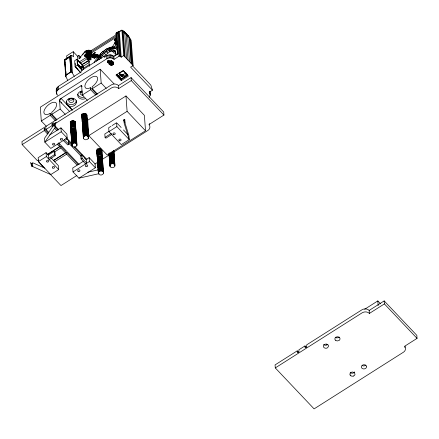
<?xml version="1.0" encoding="UTF-8"?>
<svg xmlns="http://www.w3.org/2000/svg" width="439" height="439" viewBox="0 0 439 439"><rect width="100%" height="100%" fill="white"/><g stroke="black" fill="none" stroke-linecap="round" stroke-linejoin="round"><path stroke-width="0.66" d="M116.714 34.412L91.405 50.463L92.031 54.398L88.513 60.527L88.283 50.2L91.328 50.639L91.581 54.184L88.541 60.911L81.753 64.835M113.536 63.776C113.734 60.944 108.34 58.59 107.928 62.217C108.46 65.784 114.831 66.574 113.41 61.976M105.069 57.13L104.142 56.154L81.182 70.717L81.264 71.831L58.288 86.406C55.402 88.25 55.764 92.75 57.487 95.258M56.494 93.287L56.291 89.194M70.558 124.857L70.904 129.637L70.256 121.746M70.827 129.774L71.897 145.325C72.457 148.289 77.983 147.169 76.82 144.179L75.744 129.165C74.707 127.272 71.321 127.623 70.827 129.774L71.897 145.325M75.64 129.56L75.223 121.822M82.708 122.821C80.079 119.128 88.601 118.075 87.12 122.278M82.302 123.035C82.088 120.264 86.856 119.743 87.394 122.404L88.469 137.418C88.683 140.184 83.915 140.705 83.377 138.044L82.302 123.035L82.795 124.023M83.377 138.044C83.163 135.278 87.932 134.757 88.469 137.418M97.727 158.062L97.233 157.08L96.799 150.39M97.321 158.276C97.101 155.51 101.87 154.989 102.408 157.65L103.478 173.207C102.973 175.567 98.912 175.704 98.396 173.29L97.321 158.276L97.683 161.53M98.396 173.29L97.326 157.733M102.133 157.524L101.716 149.787M102.408 157.65L102.221 158.72M103.478 173.207L102.243 157.129M113.772 150.5L114.798 164.855C116.072 168.159 109.569 168.916 109.882 165.465L108.998 153.156M149.688 124.632L149.704 123.546M150.16 95.329L149.962 91.241L150.16 95.329L149.123 97.337M75.744 129.165L75.925 133.489M87.394 122.404L87.35 125.527M86.757 50.545L86.28 50.743L86.499 53.788L86.927 54.123L86.757 50.545L88.283 50.2M87.762 50.276L88.157 55.682L87.163 57.185L88.513 60.527L89.062 53.712L88.81 50.167M94.198 58.321L93.002 56.845L94.248 54.721L95.181 54.129L96.662 55.687L97.496 55.517M96.404 61.18A8.687 4.242 -43.5 0 1 98.484 58.7L99.724 57.021L98.797 56.049C99.412 54.524 96.613 54.184 95.554 54.518A2.162 1.054 -43.5 0 0 95.241 54.332M113.899 48.438L112.565 46.572L115.49 41.87A2.162 1.054 -43.5 0 1 115.748 41.321M113.119 64.577L112.905 61.575L112.055 62.113L111.753 65.241L111.001 62.245L110.024 61.932L108.296 60.132M87.399 57.004L88.513 60.527L89.589 53.717L89.337 50.178M82.011 86.73L81.484 86.17L81.616 85.385L59.479 99.428L60.165 109.037L65.252 114.398M117.482 52.543L117.284 53.69M119.435 74.026L120.143 72.814L123.425 70.734L126.503 73.988C124.577 76.841 118.887 77.533 119.353 72.945C120.516 75.87 124.286 74.581 125.839 72.709M76.37 100.586L75.552 102.655A5.142 4.165 -4.1 0 1 72.309 104.537A5.147 4.17 -4.1 0 1 68.451 104.048L67.436 103.363A5.142 4.165 -4.1 0 1 66.218 101.469M76.501 102.386L75.678 104.455A5.142 4.165 -4.1 0 1 68.572 105.848L67.359 105.02M89.441 61.641L88.941 60.653L88.541 60.911L86.302 57.465L86.209 56.176L84.804 56.433L85.1 55.04L87.41 57.476M87.613 54.579L88.047 55.599L87.586 56.549L88.513 60.527L90.105 53.772L89.852 50.233M67.749 80.485L65.669 75.936L64.511 59.792L71.211 55.435L72.073 55.572L73.587 56.796L73.22 51.692L66.662 55.852L66.843 58.403M116.044 33.304L116.511 33.649L117.954 53.761L117.553 54.321L116.099 33.123L121.91 30.115L129.126 37.397L131.14 40.256L133.132 65.493L130.592 67.101L152.465 90.193L149.183 92.272L150.176 94.242M87.767 56.647L88.513 60.527L90.615 53.871L90.363 50.326M81.484 86.17L81.616 85.385L81.879 86.28M70.745 128.572C71.239 126.421 74.625 126.07 75.662 127.963M97.238 156.531C97.732 154.385 101.118 154.034 102.155 155.927M109.882 165.465C110.376 163.313 113.761 162.962 114.798 164.855M56.505 92.195L56.867 91.142L58.502 89.408L106.886 58.716C109.086 57.372 112.192 57.514 114.069 59.364L118.985 56.247L119.798 55.994L121.191 57.185L123.732 55.572L121.91 30.115M71.903 144.782C72.397 142.637 75.788 142.28 76.82 144.179M98.402 172.746C98.896 170.595 102.282 170.244 103.319 172.143M404.906 347.447L405.263 346.387M96.662 55.687L95.301 56.691L94.517 58.025L93.041 56.466M115.934 53.02L114.08 53.146C105.36 43.351 111.616 52.965 114.085 51.067L115.095 50.43M114.958 55.994L115.693 52.625L115.287 51.182L114.316 50.205L112.856 49.766L111.001 49.898M87.251 50.392L88.513 60.527L91.109 54.008L90.857 50.463M54.573 125.977L56.11 122.305L54.392 123.397L54.573 125.977L55.193 126.63M112.982 48.016C111.863 49.113 109.558 46.688 112.06 47.044L112.9 48.175L112.06 47.044M111.742 48.339L110.886 47.209L106.99 48.685L102.945 51.451L100.487 53.805L101.497 54.842L100.487 53.805M118.985 56.247L117.328 33.128L118.7 31.526L120.423 56.373M77.813 60.138L77.533 56.241L78.861 55.402L79.097 58.705L84.601 51.862L86.28 50.743M65.669 75.936L66.059 75.201L70.975 72.078L71.749 72.078L74.306 76.32M97.798 59.984L98.484 58.7L97.562 57.723A8.687 4.242 -43.5 0 0 94.16 62.739M99.401 59.666C101.821 55.073 105.914 51.209 111.029 49.821M87.24 57.493L84.903 55.023L86.807 53.695L88.113 55.237M97.562 57.723L98.303 56.763L99.225 57.739M54.573 123.952L44.548 138.252L44.827 142.154L50.776 148.431L67.172 138.027L66.893 134.125L60.95 127.848L49.64 135.025M118.025 32.047L119.748 56.066M73.439 98.846L72.616 99.713A2.585 2.091 -4.1 0 1 69.011 99.384L68.698 98.923M98.797 56.049L99.494 55.116L100.416 56.093L99.724 57.021M116.642 37.469L114.42 40.662L116.34 39.444M117.032 43.423C117.372 44.827 112.68 47.264 113.964 47.385L115.023 48.208A8.687 4.242 -43.5 0 1 117.262 47.95M116.604 43.038L115.122 41.48L115.589 41.14L117.065 42.698L115.819 43.895L116.099 43.236L116.796 43.971M116.494 37.809L114.398 40.393L116.335 39.164M65.762 71.107L66.059 75.201L64.796 59.989L69.719 56.872L70.975 72.078L69.9 57.065L70.915 55.55M100.416 56.093L99.395 55.073L100.569 53.865M100.322 56.049L103.911 52.521L102.945 51.451L103.911 52.521M113.964 47.385L114.096 47.231A8.687 4.242 -43.5 0 1 117.218 47.214M116.533 37.924L114.398 40.393L116.571 38.198M124.983 122.207L124.797 119.622L123.688 120.84L124.983 122.207L124.166 122.728M86.949 54.013L87.602 54.535L86.977 54.019M111.841 60.412L110.579 61.559M81.171 85.841L81.616 85.385L82.307 94.989L87.388 100.355M92.234 56.922A2.162 1.054 -43.5 0 0 93.458 57.536L93.968 57.833L97.019 57.564L98.303 56.763M112.258 51.122C108.652 50.161 103.944 59.303 102.353 55.325M110.562 61.987L111.78 60.818M88.074 56.538L87.685 56.889L85.342 54.42M327.774 344.401L327.296 344.796A2.568 2.08 -4.1 0 1 323.697 344.461M71.316 121.23L70.838 121.625A2.546 2.063 -4.1 0 0 70.509 123.688M350.448 372.903L350.926 372.508A2.546 2.063 -4.1 0 1 352.824 372.063L354.514 372.837L355.003 374.363A2.546 2.063 -4.1 0 1 354.004 375.757L353.422 376.042M365.747 365.083L365.27 365.473A2.546 2.063 -4.1 0 1 362.17 365.533M103.873 52.422L107.912 49.662L111.808 48.186M117.339 50.534L116.5 49.069L114.096 47.231M104.252 50.425L105.206 51.374M64.511 59.792L71.469 55.374M66.075 59.495L67.167 58.799M68.259 58.107L69.719 56.872M118.826 31.553L116.099 33.123M116.253 33.238L117.674 32.338M116.511 33.649L117.328 33.128M116.121 34.368L116.56 34.829L116.319 34.983L116.121 34.368L116.62 34.05M83.405 69.422L82.828 65.406L76.973 59.227L74.679 60.686L75.107 66.69L80.595 72.633M79.097 58.705L80.919 57.547L80.15 57.333M116.801 35.614L91.493 51.665L91.905 52.658L116.807 36.86M79.108 62.031L86.302 57.465M80.041 63.293L87.235 58.727M76.973 59.227L77.407 65.23L75.107 66.69L80.963 72.869M81.72 64.763L88.36 60.549M65.872 75.003L70.794 71.881M81.111 66.498L82.828 65.406M79.179 67.891L80.271 67.194L77.401 63.907M82.79 65.641L83.053 67.332L80.754 68.786L80.491 67.096L82.79 65.641L77.302 59.852L77.687 65.197L81.901 69.642M82.614 66.618L89.144 62.481M80.589 68.479L82.889 67.024M80.655 68.544L82.949 67.09M83.273 68.352L89.254 64.555M114.069 59.364L113.849 56.362C111.111 53.618 106.792 55.001 104.224 57.268L104.142 56.154M113.849 56.362L117.954 53.761M114.041 83.849L100.18 69.219L40.317 107.187L41.304 120.999L46.391 126.366M41.304 120.999L50.216 115.347L50.079 113.41A8.006 3.913 -43.5 0 1 44.537 109.624A8.006 3.913 -43.5 0 1 55.281 102.397A8.006 3.913 -43.5 0 1 51.747 112.291L51.884 114.288L56.966 119.655M51.884 114.288L60.165 109.037M82.307 94.989L90.659 89.693L90.516 87.707A8.006 3.913 -43.5 0 1 84.996 85.139A8.006 3.913 -43.5 0 1 93.112 76.622A8.006 3.913 -43.5 0 1 97.217 80.677A8.017 3.918 -43.5 0 1 92.19 86.692L92.327 88.634L97.414 94.001M92.327 88.634L101.168 83.026L100.18 69.219M125.318 72.451L127.672 74.932L121.263 78.998L127.65 74.635M121.252 80.595L116 75.053L123.129 70.525L128.386 76.073L121.252 80.595L121.175 79.514L127.76 75.338M47.555 133.961L44.317 130.548L44.185 128.742L45.859 127.683L45.991 129.483L48.795 132.446M53.042 126.591L52.109 125.603L51.978 123.803L53.651 122.744L53.783 124.544L111.55 87.899C113.75 86.56 116.856 86.697 118.728 88.552L131.277 80.589L131.058 77.588L118.514 85.545L118.728 88.552M38.555 159.983L37.419 160.707L22.164 144.596L44.317 130.548M45.991 129.483L52.109 125.603M60.95 127.848L61.23 131.749L44.827 142.154L55.243 127.305L55.051 124.692M125.993 95.949L87.696 120.237L88.799 135.624L107.215 155.055L145.507 130.762L144.404 115.38L125.993 95.949L127.096 111.33L145.507 130.762M48.455 158.77L48.175 154.863L46.079 152.651L38.166 157.672L38.445 161.574L50.77 174.585L58.683 169.564L58.403 165.662L50.864 157.7M32.738 165.898L31.915 166.419L31.734 163.835L32.552 163.313M47.648 154.221L59.572 146.653L59.446 144.854L58.058 143.388M47.637 154.468L60.703 146.176L65.296 151.027L65.427 152.832L53.498 160.394M48.197 155.137L54.184 151.34L54.985 152.185L55.221 155.543L49.256 159.615M38.445 161.574L46.358 156.558L46.079 152.651M54.584 151.943L60.829 147.981L60.703 146.176M65.927 138.06L68.627 140.908L68.863 144.272L67.798 144.947L63.32 140.475M54.184 151.34L54.42 154.698L48.438 158.495L49.239 159.341M88.799 135.624L127.096 111.33M53.492 160.641L66.558 152.355L78.307 164.757M54.754 161.722L66.684 154.155L66.558 152.355M110.952 126.295L108.691 127.727L108.971 131.629L121.296 144.634L129.209 139.618L128.929 135.711L124.731 122.069M112.082 125.576L116.604 122.706L116.884 126.613L129.209 139.618L124.21 123.37L123.93 119.468L124.33 120.769M123.979 120.143L124.797 119.622M109.174 131.245L104.817 134.005L105.058 137.369L105.859 138.214L111.846 134.416L111.045 133.571L105.058 137.369M108.971 131.629L116.884 126.613M86.368 159.637L81.868 154.89L80.803 155.565L81.045 158.929L85.561 163.945M81.045 158.929L82.109 158.249L81.868 154.89M83.569 161.129L72.737 168L73.017 171.901L78.965 178.179L99.137 173.63M78.965 178.179L95.362 167.775L95.082 163.873L89.139 157.596L86.351 159.368L86.631 163.27M85.545 163.676L86.609 163.001L82.109 158.249M73.017 171.901L89.419 161.497L89.139 157.596M131.058 77.588L163.72 112.055L163.934 115.056L148.931 124.577C150.676 126.3 149.951 129.285 147.91 130.427L113.915 151.987M76.891 175.479L60.988 185.565L50.172 174.162M94.906 164.049L97.787 162.221M102.397 159.297L109.311 154.912M298.624 352.347L297.214 350.86L275.066 364.913L275.28 367.915L314.099 408.885L403.485 352.182C405.521 351.035 406.251 348.056 404.506 346.333L417.05 338.37L416.836 335.369L384.174 300.907L369.172 310.422L369.386 313.424L384.388 303.909L384.174 300.907M306.411 347.403L305.006 345.921L298.888 349.801L299.019 351.601L297.346 352.66L297.214 350.86M364.677 309.254L377.825 300.918L380.586 303.832M275.28 367.915L362.202 312.777C364.403 311.432 367.509 311.575 369.386 313.424M115.589 41.14L116.889 40.717M83.377 113.668L82.795 113.948A2.574 2.085 -4.1 0 0 81.939 116.406M120.297 31.169L121.153 30.889M92.031 54.398C91.005 53.58 87.098 53.388 87.328 54.315M81.884 90.944L79.497 91.949A5.136 4.16 -4.1 0 0 78.252 96.948L78.987 97.831A5.136 4.16 -4.1 0 0 85.106 98.693M82.28 91.169L81.072 91.658L80.321 92.558A2.579 2.085 -4.1 0 0 80.403 94.149L81.857 95.186A2.579 2.085 -4.1 0 0 83.18 95.241M109.865 64.632L109.651 61.63L110.238 64.934L110.024 61.932L110.699 65.148L110.485 62.14L111.215 65.246L111.001 62.245L112.055 62.113L112.735 64.895L112.521 61.894M87.795 172.22L98.857 169.723M122.037 30.829L123.672 31.131L124.473 31.849L128.863 36.481L129.061 37.172L124.671 32.535L124.473 31.849M111.972 47.198L112.603 47.072M112.9 48.175L114.892 48.361M81.649 85.786L81.067 85.731L81.396 86.077M73.214 120.791L74.904 121.554L75.393 123.085A2.546 2.063 -4.1 0 1 75.217 123.611M326.331 344.105L328.021 344.873A2.568 2.08 -4.1 0 1 328.509 346.404L327.51 347.798A2.568 2.08 -4.1 0 1 323.916 347.469L323.587 347.008A2.568 2.08 -4.1 0 1 323.949 344.939L324.432 344.544A2.568 2.08 -4.1 0 1 326.336 344.099M82.285 54.645L83.053 54.864L82.312 54.612M94.725 52.872L95.033 52.96M127.639 35.636L128.863 36.481M94.89 58.14A2.672 1.306 -43.5 0 1 96.97 56.406A2.672 1.306 -43.5 0 1 98.539 56.626L99.862 57.054M83.147 53.602L83.882 53.854L83.372 53.284M64.577 59.572L64.747 60.933M44.91 168.192L32.508 162.671L32.788 166.573L50.77 174.585M66.432 104.038L68.336 106.051M80.595 92.195L81.687 92.783A2.579 2.085 -4.1 0 0 82.34 92.881M101.661 52.603L102.666 53.64M118.514 85.545C116.637 83.695 113.536 83.553 111.33 84.897L21.95 141.594L22.164 144.596M335.182 337.19L336.872 337.953L338.776 337.514A2.568 2.08 -4.1 0 0 339.254 337.119M335.396 340.192L337.086 340.96L338.99 340.516A2.568 2.08 -4.1 0 0 339.495 337.586M369.172 310.422C367.295 308.573 364.189 308.43 361.988 309.775L306.68 344.856L306.812 346.656L305.138 347.721L305.006 345.921M72.83 98.813L73.302 99.192A2.568 2.08 -4.1 0 1 72.792 102.117L72.21 102.397A2.568 2.08 -4.1 0 1 69.664 102.166L68.703 100.805A2.568 2.08 -4.1 0 1 69.708 98.857L70.295 98.583A2.568 2.08 -4.1 0 1 72.825 98.808M85.918 113.899L86.713 114.738A2.574 2.085 -4.1 0 1 86.692 116.33M339.501 337.591L339.029 337.212A2.568 2.08 -4.1 0 0 336.488 336.982L335.906 337.267A2.568 2.08 -4.1 0 0 335.391 340.192M350.201 372.431L350.668 372.81M350.882 375.811L350.086 374.972M87.125 54.057L87.602 54.535M66.684 154.155L77.028 165.069M384.388 303.909L417.05 338.37M123.672 31.131L128.523 36.228M123.249 31.004L126.322 34.247M116.055 40.887L117.164 42.056M115.067 42.276L116.176 43.45M114.705 42.726L116.516 44.63M114.442 43.181L116.165 45.003M123.732 55.572L133.132 65.493M132.424 65.713L150.851 85.161L152.465 90.193M112.68 46.26L114.409 48.081M113.339 47.242L114.628 48.608M112.565 46.572L114.294 48.394M112.543 46.852L114.266 48.674M114.316 50.205L115.638 51.599M112.856 49.766L115.473 52.532M109.629 47.544L110.584 48.51M108.323 48.049L109.251 49.025M108.894 50.512L110.129 51.813M106.99 48.685L107.912 49.662L106.968 48.696M105.623 49.481L106.551 50.458L105.601 49.492M106.628 51.725L107.862 53.026M131.277 80.589L163.934 115.056M104.394 53.366L105.629 54.666M117.004 74.224L121.241 78.696M117.026 74.526L121.263 78.998M100.679 57.493L101.497 58.36M98.901 55.764L99.763 56.675M116.357 74.432L121.175 79.514M96.69 54.441L98.846 56.713M96.382 54.348L98.539 56.626M95.998 54.376L97.107 55.544M98.023 57.032L98.885 57.943M91.405 50.463L91.773 50.853M94.714 54.381L96.19 55.94M97.699 57.701L98.627 58.678M94.248 54.721L95.729 56.28M93.82 55.127L95.301 56.691M93.463 55.577L94.945 57.136M93.194 56.033L94.676 57.591M93.002 56.845L94.111 58.014M86.807 53.695L88.173 55.133M86.593 53.69L87.976 55.149M85.171 54.617L87.509 57.086M85.023 54.82L87.18 57.097M84.897 55.33L85.835 56.318M84.738 55.671L85.665 56.647M84.667 55.983L85.589 56.96M78.861 55.402L80.584 57.224M73.22 51.692L77.533 56.241M101.168 83.026L106.249 88.393M79.185 65.438L80.085 66.388M77.291 63.721L80.491 67.096M77.407 65.23L82.356 70.459M75.393 66.651L76.468 67.787M64.796 59.989L65.175 62.914M90.516 87.707L96.986 94.533M90.659 89.693L95.746 95.054M117.059 123.189L121.169 127.524M123.452 129.933L128.018 134.751M69.291 111.171L59.589 100.926L61.092 98.402L72.276 110.205L68.583 105.848L72.018 109.843M50.079 113.41L56.549 120.237M50.216 115.347L55.298 120.714M61.23 131.749L67.172 138.027M89.419 161.497L95.362 167.775M55.182 126.026L58.458 129.478M66.41 137.868L72.023 143.794M74.828 146.752L86.988 159.587M51.978 123.803L53.849 125.779M55.254 127.261L58.058 130.218M66.009 138.609L66.947 139.597M68.347 141.078L72.089 145.029M73.961 147.005L81.912 155.395M84.716 158.353L85.654 159.341M54.447 128.073L56.785 130.542M68.479 142.878L81.105 156.207M68.863 144.272L64.385 139.794M58.617 142.812L79.201 164.532M44.185 128.742L48.35 133.138M57.262 144.212L59.572 146.653M60.829 147.981L65.427 152.832M54.42 154.698L55.221 155.543M46.358 156.558L58.683 169.564M43.274 166.88L38.681 162.029L38.594 160.833M31.734 163.835L30.439 162.468L31.915 166.419M84.348 52.367L84.864 52.938L84.601 51.862M77.204 68.489L77.917 69.4M67.847 105.536L67.606 105.278M366.324 366.016L365.528 365.177A2.574 2.085 -4.1 0 0 362.982 364.941L362.405 365.226A2.574 2.085 -4.1 0 0 361.884 368.156A2.574 2.085 -4.1 0 0 365.489 368.475L365.967 368.085A2.574 2.085 -4.1 0 0 366.324 366.016M97.485 158.797L97.815 159.264M71.316 131.305L70.986 130.838L71.332 135.613M64.692 59.731L64.983 60.187M60.999 102.024L61.608 103.061M80.48 68.61L80.271 67.194M85.66 51.105L86.049 53.97M107.89 60.928L108.065 62.634L107.934 60.834M83.053 67.332L83.273 69.686M88.157 55.682L88.513 60.527M377.825 300.918L378.16 305.599M149.715 91.4L149.842 93.2M130.537 39.225L132.364 64.681M129.851 38.248L131.695 63.973M129.126 37.397L130.976 63.216M127.661 35.855L129.51 61.674M126.196 34.308L128.051 60.127M124.736 32.766L126.586 58.585M123.271 31.218L125.12 57.037M122.558 30.554L124.402 56.28M123.107 74.449L123.222 76.068M122.629 74.657L122.744 76.282M119.37 31.729L121.191 57.185M122.08 74.751L122.196 76.37M121.493 74.707L121.614 76.326M120.917 74.537L121.032 76.156M120.379 74.246L120.495 75.865M119.924 73.862L120.039 75.481M119.584 73.401L119.699 75.025M119.375 72.907L119.49 74.531M116.231 33.765L116.319 34.983M117.114 46.073L117.454 50.842M117.553 52.208L117.701 54.249M112.911 55.61L113.125 58.612M113.262 62.398L113.394 64.198M111.764 55.089L111.978 58.091M112.055 62.113L112.269 65.115M111.539 62.239L111.753 65.241L111.643 62.212M110.469 54.826L110.683 57.827M109.13 54.848L109.349 57.849M107.835 55.149L108.049 58.151M107.846 60.582L107.928 62.217L107.857 61.07M113.937 151.021L114.958 165.926M113.899 154.144L114.091 156.877M114.338 160.295L114.535 163.034M106.666 55.715L106.886 58.716M113.492 150.72L114.469 164.395M113.07 151.027L114.003 164.016M112.543 151.45L113.427 163.752M111.945 152.004L112.779 163.626M111.276 152.015L112.11 163.637M110.677 152.849L111.462 163.785M110.096 153.129L110.88 164.071M109.569 152.838L110.403 164.46M109.229 153.315L110.063 164.938M109.207 154.907L109.552 159.692M109.651 161.058L110.041 166.529M108.993 153.699L109.876 166.008M101.881 150.308L102.314 156.992M101.694 151.378L101.793 152.745M102.517 162.814L102.715 165.547M102.956 168.955L103.154 171.687M101.387 149.32L101.826 155.461M101.914 156.663L102.989 171.676M100.921 148.947L101.36 155.088M101.447 156.289L102.523 171.298M100.344 148.684L100.783 154.824M100.871 156.026L101.947 171.04M99.697 148.552L100.136 154.693M100.224 155.894L101.299 170.908M99.027 148.563L99.466 154.704M99.554 155.905L100.63 170.919M98.38 148.717L98.819 154.857M98.907 156.059L99.982 171.067M97.798 148.997L98.237 155.137M98.325 156.339L99.401 171.353M97.271 148.706L97.76 155.527M97.848 156.728L98.923 171.742M96.931 149.183L97.42 156.004M97.507 157.206L98.583 172.22M96.959 151.455L97.249 155.554M97.776 162.896L98.122 167.671M98.221 169.037L98.561 173.811M96.794 150.934L97.233 157.08M88.941 60.653L89.347 66.289M85.835 50.979L85.923 52.181M86.867 115.062L87.306 121.202M86.703 114.541L87.301 121.746M87.224 121.883L88.458 137.961M86.681 116.137L86.873 118.865M87.597 128.934L87.795 131.667M88.036 135.075L88.283 138.488M86.368 114.074L86.812 120.22M86.895 121.422L87.976 136.43M85.901 113.701L86.34 119.842M86.428 121.043L87.504 136.052M85.325 113.438L85.764 119.578M85.852 120.78L86.927 135.794M84.683 113.311L85.122 119.452M85.21 120.654L86.285 135.662M80.864 67.535L80.963 68.874M84.014 113.322L84.453 119.463M84.535 120.659L85.616 135.673M83.361 113.471L83.805 119.611M83.887 120.813L84.963 135.821M82.779 113.75L83.218 119.896M83.306 121.093L84.381 136.106M82.302 114.145L82.741 120.286M82.828 121.488L83.904 136.496M81.912 113.937L82.4 120.763M82.488 121.96L83.564 136.973M81.736 114.464L82.384 122.355M82.307 122.492L83.542 138.565M81.775 115.693L82.214 121.833M75.151 63.315L75.294 65.318M71.211 55.435L72.457 72.808M70.591 55.934L71.749 72.078M75.338 121.663L75.821 129.028M75.914 129.692L76.979 145.243M75.299 124.78L75.492 127.513M76.166 136.902L76.364 139.629M76.605 143.043L76.803 145.77M74.893 121.356L75.332 127.497M75.415 128.704L76.49 143.712M74.421 120.983L74.866 127.123M74.948 128.325L76.024 143.339M73.845 120.72L74.29 126.86M74.372 128.062L75.448 143.076M73.203 120.593L73.642 126.734M73.725 127.936L74.806 142.944M72.534 120.599L72.973 126.745M73.061 127.941L74.136 142.955M71.886 120.752L72.325 126.893M72.408 128.095L73.483 143.109M71.299 121.032L71.744 127.173M71.826 128.375L72.901 143.388M70.822 121.427L71.266 127.568M71.348 128.77L72.424 143.778M70.481 121.899L70.92 128.045M71.008 129.242L72.084 144.255M71.425 136.979L71.771 141.753M71.87 143.119L72.062 145.847M70.295 122.975L70.739 129.115M65.323 64.961L65.614 69.06M64.89 62.936L65.175 66.947M65.323 68.95L65.609 72.962M65.751 74.965L65.894 76.973M58.288 86.406L58.502 89.408M57.328 87.191L57.547 90.193M56.647 88.14L56.867 91.142M56.653 91.927L56.823 94.325M81.616 85.385L81.665 86.362M353.428 376.036A2.546 2.063 -4.1 0 1 350.915 375.806M350.119 374.966A2.546 2.063 -4.1 0 1 350.476 372.92M354.608 371.888A2.546 2.063 -4.1 0 1 353.79 372.755L353.208 373.04A2.546 2.063 -4.1 0 1 350.701 372.804M71.337 121.252A2.546 2.063 -4.1 0 1 73.236 120.813M101.711 151.576A2.546 2.063 -4.1 0 0 101.892 151.049L101.398 149.518A2.546 2.063 -4.1 0 0 99.719 148.772L97.809 149.194A2.546 2.063 -4.1 0 0 97.343 152.119M83.372 113.663A2.574 2.085 -4.1 0 1 85.912 113.888M83.706 97.266A5.136 4.16 -4.1 0 1 78.855 96.031L78.12 95.142A5.136 4.16 -4.1 0 1 77.692 94.122M66.794 104.284A5.142 4.165 -4.1 0 1 67.935 99.269A5.142 4.165 -4.1 0 1 74.175 98.72L75.195 99.412A5.142 4.165 -4.1 0 1 76.507 102.375M93.09 57.147A2.162 1.054 -43.5 0 1 92.305 55.468A2.162 1.054 -43.5 0 1 95.181 54.129M115.122 41.48A2.162 1.054 -43.5 0 1 116.313 39.883M117.614 52.735A8.687 4.242 -43.5 0 1 115.88 55.292M90.983 57.322L91.043 59.792L90.675 60.028C89.737 56.626 92.634 53.909 95.351 52.477L92.355 54.99L90.983 57.322M52.795 168.077A1.13 0.916 -4.1 0 0 54.606 167.44A1.13 0.916 -4.1 0 0 53.07 166.502A1.13 0.916 -4.1 0 0 52.795 168.077M46.94 161.898A1.13 0.916 -4.1 0 0 48.756 161.261A1.13 0.916 -4.1 0 0 47.214 160.323A1.13 0.916 -4.1 0 0 46.94 161.898M119.26 140.705A1.13 0.916 -4.1 0 0 121.071 140.068A1.13 0.916 -4.1 0 0 119.534 139.13A1.13 0.916 -4.1 0 0 119.26 140.705M113.405 134.526A1.13 0.916 -4.1 0 0 115.221 133.89A1.13 0.916 -4.1 0 0 113.679 132.951A1.13 0.916 -4.1 0 0 113.405 134.526M52.976 144.881A1.13 0.916 -4.1 0 0 54.787 144.244A1.13 0.916 -4.1 0 0 53.251 143.306A1.13 0.916 -4.1 0 0 52.976 144.881M60.769 139.942A1.13 0.916 -4.1 0 0 62.579 139.306A1.13 0.916 -4.1 0 0 61.043 138.367A1.13 0.916 -4.1 0 0 60.769 139.942M78.115 171.413A1.13 0.916 -4.1 0 0 79.925 170.776A1.13 0.916 -4.1 0 0 78.389 169.838A1.13 0.916 -4.1 0 0 78.115 171.413M85.907 166.469A1.13 0.916 -4.1 0 0 87.718 165.832A1.13 0.916 -4.1 0 0 86.181 164.894A1.13 0.916 -4.1 0 0 85.907 166.469"/></g></svg>
